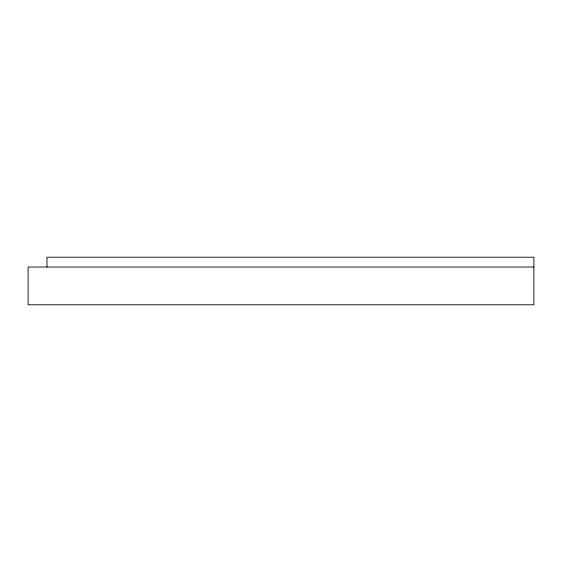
<?xml version="1.0" encoding="UTF-8"?>
<svg xmlns="http://www.w3.org/2000/svg" width="562" height="562" viewBox="0 0 562 562"><rect width="100%" height="100%" fill="white"/><g stroke="black" fill="none" stroke-linecap="round" stroke-linejoin="round"><path stroke-width="0.84" d="M533.9 267.034L28.1 267.034L28.1 304.78L533.9 304.78L533.9 257.22L46.976 257.22L46.976 267.034"/></g></svg>
